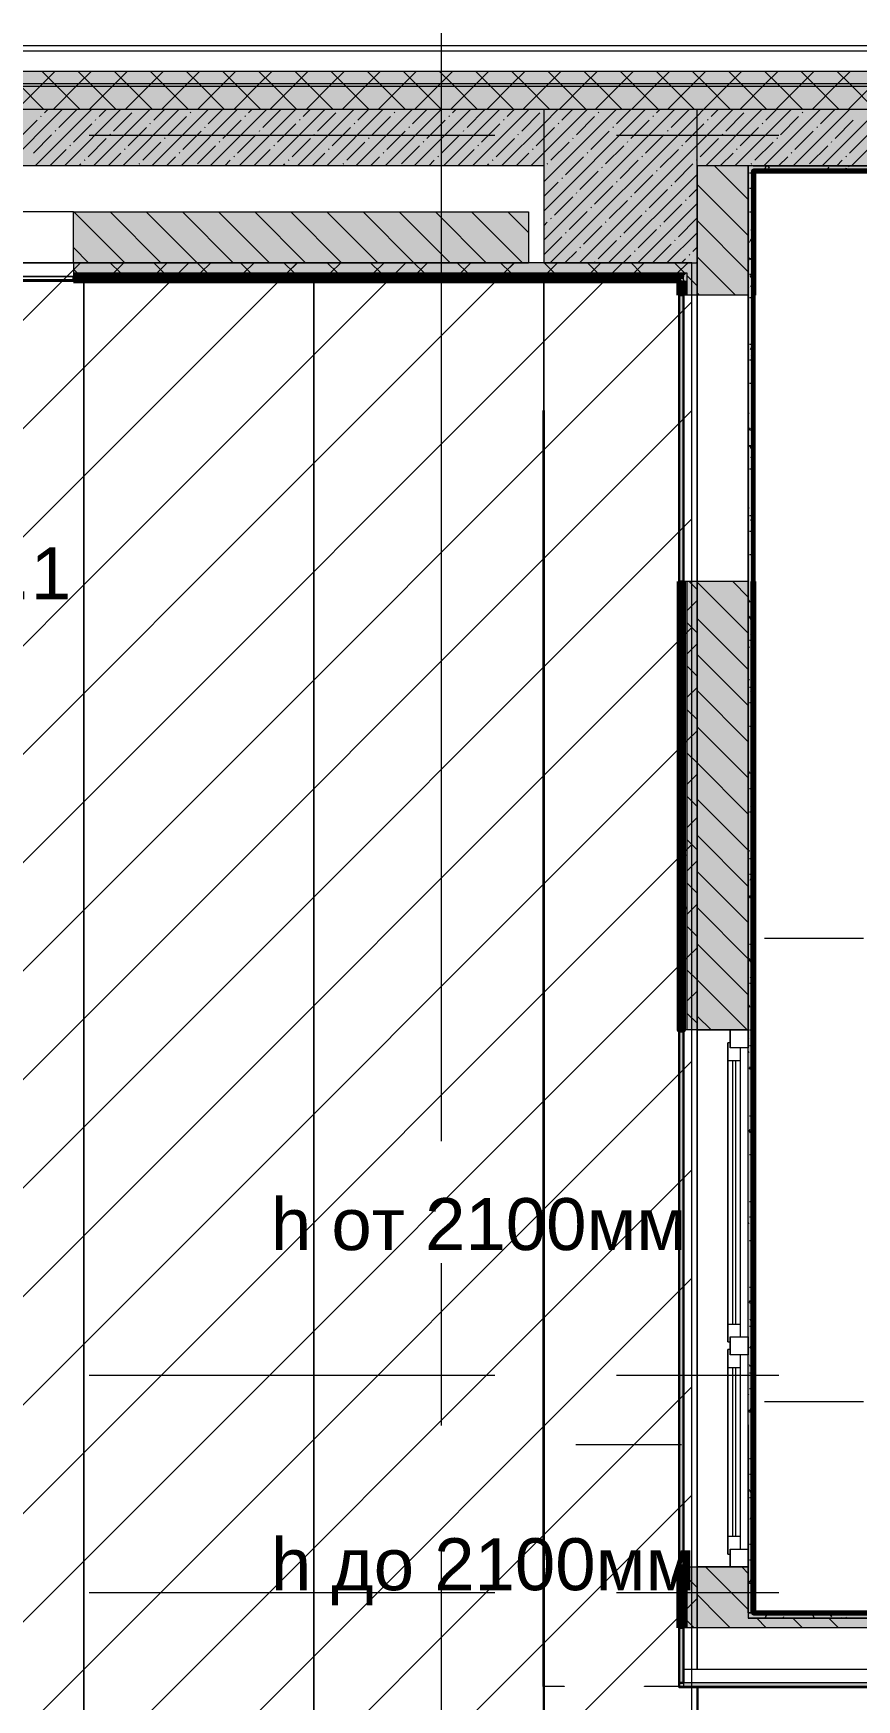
# Model space of a CAD drawing. Header units: millimetres. Extents: x -3817 to 677485, y -22715 to 103890.
# Drawn here: x 355306 to 358527, y 22800 to 29317 of the extents above; entities that cross this region are included whole.
import ezdxf

# ---------------------------------------------------------------- set-up
doc = ezdxf.new("R2010")
doc.units = ezdxf.units.MM
doc.layers.add('PDF _Геометрия', color=7, linetype='Continuous', true_color=0x1d1d1d)
doc.layers.add('PDF _Сплошная заливка', color=7, linetype='Continuous', true_color=0xffffff)
doc.layers.add('PDF _Текст', color=7, linetype='Continuous')
doc.styles.add('PDF GOST-Common', font='arial.ttf')

msp = doc.modelspace()

# ---------------------------------------------------------------- hatches: boundary and pattern name
at = {"layer": 'PDF _Сплошная заливка', "transparency": 33554559}
h = msp.add_hatch(color=256, dxfattribs=at)
h.paths.add_polyline_path([(361002.9, 29119), (361002.9, 29169), (346903.1, 29169), (346903.1, 29119), (360902.9, 29119)], flags=0)
h.paths.add_polyline_path([(345591.4, 29119), (346003.1, 29119), (346003.1, 29169), (345103.1, 29169), (345103.1, 29119)], flags=0)
h.paths.add_polyline_path([(344203.1, 29119), (344203.1, 29169), (343303.1, 29169), (343303.1, 29119), (343578.4, 29119)], flags=0)
h.paths.add_polyline_path([(342403.1, 29119), (342403.1, 29169), (340981.9, 29169), (340981.9, 29119), (342236.4, 29119)], flags=0)
h = msp.add_hatch(color=256, dxfattribs=at)
h.paths.add_polyline_path([(360902.9, 29019), (360902.9, 29119), (346903.1, 29119), (346903.1, 29019), (359682.5, 29019)], flags=0)
h.paths.add_polyline_path([(342403.1, 29019), (342403.1, 29119), (340981.9, 29119), (340981.9, 29019), (342236.4, 29019)], flags=0)
h.paths.add_polyline_path([(344203.1, 29019), (344203.1, 29119), (343303.1, 29119), (343303.1, 29019), (343578.4, 29019)], flags=0)
h.paths.add_polyline_path([(345103.1, 29019), (346003.1, 29019), (346003.1, 29119), (345103.1, 29119)], flags=0)
h = msp.add_hatch(color=256, dxfattribs=at)
h.paths.add_polyline_path([(359682.5, 28799), (360302.9, 28799), (360302.9, 29019), (357902.9, 29019), (357902.9, 28799), (358340.5, 28799)], flags=0)
h.paths.add_polyline_path([(357302.9, 28799), (357302.9, 29019), (353702.9, 29019), (353702.9, 28799), (356998.5, 28799)], flags=0)
h.paths.add_polyline_path([(353102.9, 28799), (353102.9, 29019), (349802.9, 29019), (349802.9, 28799), (352972.5, 28799)], flags=0)
for points in [[(357302.9, 28419), (357902.9, 28419), (357902.9, 29019), (357302.9, 29019), (357302.9, 28582.3)], [(360282.9, 28779), (360302.9, 28779), (360302.9, 28799), (358122.9, 28799), (358123.9, 28779), (359682.5, 28779)], [(358102.9, 27172.6), (358122.9, 27172.6), (358122.9, 28292.6), (358102.9, 28292.6), (358102.9, 27640.7)], [(360682.9, 23119), (360681.9, 23139), (358102.9, 23139), (358102.9, 23119), (359682.5, 23119)], [(360818.7, 22919), (360818.7, 23044.3), (361302.9, 23044.3), (361302.9, 23119), (357902.9, 23119), (357902.9, 23081.3), (358756.5, 23081.3), (358756.5, 22919), (359682.5, 22919)]]:
    msp.add_hatch(color=256, dxfattribs=at).paths.add_polyline_path(points)
h = msp.add_hatch(color=256, dxfattribs=at)
h.paths.add_polyline_path([(358102.9, 23119), (358102.9, 23319), (357902.9, 23319), (357902.9, 23119)], flags=0)
h.paths.add_polyline_path([(358102.9, 25419), (358102.9, 27172.6), (357902.9, 27172.6), (357902.9, 25419)], flags=0)
h.paths.add_polyline_path([(357902.9, 28292.6), (358102.9, 28292.6), (358102.9, 28799), (357902.9, 28799), (357902.9, 28419)], flags=0)
h = msp.add_hatch(color=256, dxfattribs=at)
h.paths.add_polyline_path([(357242.9, 28418.5), (357242.9, 28618.5), (355462.9, 28618.5), (355462.9, 28418.5), (356998.5, 28418.5)], flags=0)
h.paths.add_polyline_path([(353702.9, 28418.5), (353702.7, 28419), (353642.9, 28418.5)], flags=0)
h = msp.add_hatch(color=256, dxfattribs=at)
h.paths.add_polyline_path([(349182.9, 28379), (349802.9, 28379.1), (349802.9, 28419), (349182.9, 28419)], flags=0)
h.paths.add_polyline_path([(351202.9, 28379.2), (353702.9, 28379.5), (353702.9, 28419), (351202.9, 28419), (351202.9, 28397)], flags=0)
h.paths.add_polyline_path([(355462.9, 28379.7), (357862.9, 28380), (357862.9, 28419), (355462.9, 28418.5), (355462.9, 28397)], flags=0)
h = msp.add_hatch(color=256, dxfattribs=at)
h.paths.add_polyline_path([(357902.9, 23081.3), (357902.9, 23319), (357862.9, 23319), (357862.9, 23081.3)], flags=0)
h.paths.add_polyline_path([(357862.9, 25419), (357902.9, 25419), (357902.9, 27172.6), (357862.9, 27172.6)], flags=0)
h.paths.add_polyline_path([(357862.9, 28292.6), (357902.9, 28292.6), (357901.9, 28419), (357862.9, 28419), (357862.9, 28380)], flags=0)
at = {"layer": 'PDF _Сплошная заливка', "true_color": 0xff8000, "transparency": 33554559}
h = msp.add_hatch(color=30, dxfattribs=at)
h.paths.add_polyline_path([(349802.9, 28349), (349802.9, 28366), (349165.9, 28366), (349165.9, 28349)], flags=0)
h.paths.add_polyline_path([(357849.9, 28349), (357849.9, 28366), (355462.9, 28366), (355462.9, 28349), (357832.9, 28349)], flags=0)
h.paths.add_polyline_path([(352972.5, 28349), (353702.9, 28351), (353702.9, 28366), (351202.9, 28366), (351202.9, 28349)], flags=0)
h = msp.add_hatch(color=30, dxfattribs=at)
h.paths.add_polyline_path([(361232.9, 22848.5), (361232.9, 22851.1), (360818.7, 22851.1), (360818.7, 22848.5), (361024.6, 22848.5)], flags=0)
h.paths.add_polyline_path([(358756.5, 22848.5), (358756.5, 22851.1), (357905.9, 22849.8), (357905.9, 22848.5), (358340.5, 22848.5)], flags=0)
h.paths.add_polyline_path([(357849.9, 22848.5), (357903.9, 22849.8), (357903.9, 22851.1), (357832.9, 22851.1), (357832.9, 22848.5)], flags=0)
h.paths.add_polyline_path([(357832.9, 22853.1), (357849.9, 22853.1), (357849.9, 22865.5), (357832.9, 22865.5)], flags=0)
at = {"layer": 'PDF _Сплошная заливка', "true_color": 0xff80ff, "transparency": 33554559}
h = msp.add_hatch(color=211, dxfattribs=at)
h.paths.add_polyline_path([(361249.9, 22853), (361249.9, 22866), (360818.7, 22866), (360818.7, 22853), (361236.9, 22853)], flags=0)
h.paths.add_polyline_path([(358756.5, 22853), (358756.5, 22866), (357849.9, 22866), (357849.9, 22853), (358340.5, 22853)], flags=0)

# ---------------------------------------------------------------- linework, layer by layer
at = {"layer": 'PDF _Геометрия', "color": 9, "lineweight": 9, "true_color": 0xc0c0c0}
for points in [[(360302.9, 29019), (360302.9, 28799), (358122.9, 28799), (360302.9, 28799), (360302.9, 28779), (360302.9, 28419), (360652.9, 28419), (360682.9, 28419), (360902.9, 28419), (360902.9, 29019), (346903.1, 29019), (346903.1, 29269), (360902.9, 29269), (361132.9, 29269), (361152.9, 29269), (361152.9, 28419), (361152.9, 27519), (361152.9, 25697), (361852.9, 25697), (364952.9, 25697), (366180.5, 25697)], [(357302.9, 28799), (353702.9, 28799)], [(357902.9, 28799), (357902.9, 28292.6), (357849.9, 28292.6), (357849.9, 27172.6), (357849.9, 25419), (357849.9, 23319), (357902.9, 23319)], [(358102.9, 28292.6), (358102.9, 28799), (358102.9, 28292.6), (358102.9, 27172.6), (358102.9, 25419), (357902.9, 25419), (358102.9, 25419)], [(355462.9, 28618.5), (357242.9, 28618.5), (357242.9, 28418.5), (355462.9, 28418.5), (353702.9, 28418.5), (353642.9, 28418.5)], [(355462.9, 28418.5), (355462.9, 28618.5), (353702.9, 28618.5), (353702.9, 28418.5)], [(344220.9, 17150), (355489.9, 28419)], [(344645.2, 17150), (355914.2, 28419)], [(345069.5, 17150), (356338.5, 28419)], [(345493.7, 17150), (356762.7, 28419)], [(345918, 17150), (357187, 28419)], [(346342.3, 17150), (357611.3, 28419)], [(357302.9, 28419.9), (355462.9, 28419.7), (355462.9, 28366.7), (357849.9, 28367), (357849.9, 28366)], [(358102.9, 23874.5), (358102.9, 23319), (358102.9, 23139), (358122.9, 23139), (358102.9, 23139), (358102.9, 27172.6), (357902.9, 27172.6), (357902.9, 28292.6), (357902.9, 28420)], [(353705.9, 28366), (355462.9, 28366), (355462.9, 28353), (353705.9, 28353)], [(357849.9, 28349), (357849.9, 28292.6)], [(358102.9, 27172.6), (358102.9, 28292.6), (357902.9, 28292.6), (357902.9, 27172.6), (357902.9, 25419), (357902.9, 23319), (357902.9, 23119), (357902.9, 23081.3), (357902.9, 22919), (358756.5, 22919), (358756.5, 23081.3), (357902.9, 23081.3), (357849.9, 23081.3), (357849.9, 22919)], [(358122.9, 28292.6), (358122.9, 27172.6), (358122.9, 23140)], [(346766.5, 17150), (357882.9, 28266.4)], [(347190.8, 17150), (357882.9, 27842.1)], [(357300.9, 22851.1), (357300.9, 22853.1), (357300.9, 27841.3)], [(347615.1, 17150), (357882.9, 27417.8)], [(357902.9, 22919), (357902.9, 23081.3), (357902.9, 23319), (357902.9, 25419), (357902.9, 27172.6), (357849.9, 27172.6)], [(348039.3, 17150), (357882.9, 26993.6)], [(348463.6, 17150), (357882.9, 26569.3)], [(348887.9, 17150), (357882.9, 26145)], [(349312.1, 17150), (357882.9, 25720.8)], [(357902.9, 25419), (357849.9, 25419)], [(349736.4, 17150), (357882.9, 25296.5)], [(350160.6, 17150), (357882.9, 24872.2)], [(350584.9, 17150), (357882.9, 24448)], [(351009.2, 17150), (357882.9, 24023.7)], [(351433.4, 17150), (357882.9, 23599.5)], [(357849.9, 23319), (357849.9, 23081.3)], [(351857.7, 17150), (357882.9, 23175.2)], [(358756.5, 22919), (358756.5, 22866), (357849.9, 22866), (357849.9, 22919), (358756.5, 22919), (360818.7, 22919), (361249.9, 22919), (361302.9, 22919)], [(357303.9, 22853.1), (357382.9, 22853.1), (357382.9, 22851.1), (357303.9, 22851.1)], [(357903.9, 22851.1), (357696.5, 22851.1), (357696.5, 22853.1), (357849.9, 22853.1)], [(358756.5, 22866), (357849.9, 22866), (357849.9, 22853), (358756.5, 22853)], [(357905.9, 22853), (357905.9, 22661.3), (357903.9, 22661.3), (357903.9, 22853)], [(358756.5, 22853.1), (358756.5, 22851.1), (357905.9, 22851.1)]]:
    msp.add_lwpolyline(points, dxfattribs=at)
at = {"layer": 'PDF _Геометрия', "color": 253, "lineweight": 9, "true_color": 0xaaaaaa}
for points in [[(356902.9, 24983.7), (356902.9, 26817.1), (356902.9, 29317.1)], [(355524.1, 28919), (357111.6, 28919)], [(357587.9, 28919), (358222.9, 28919)], [(358032.9, 25419), (358032.9, 25349)], [(358042.9, 24269), (358042.9, 25299)], [(358052.9, 25299), (358052.9, 24269)], [(356902.9, 23872.4), (356902.9, 24507.4)], [(358032.9, 24219), (358032.9, 24149)], [(355524.1, 24069), (357111.6, 24069)], [(357587.9, 24069), (358222.9, 24069)], [(358042.9, 23439), (358042.9, 24099)], [(358052.9, 24099), (358052.9, 23439)], [(358102.9, 23319), (358102.9, 23874.5)], [(356902.9, 21808.7), (356902.9, 23396.2)], [(358032.9, 23389), (358032.9, 23319)], [(355524.1, 23219), (357111.6, 23219)], [(357587.9, 23219), (358222.9, 23219)]]:
    msp.add_lwpolyline(points, dxfattribs=at)
at = {"layer": 'PDF _Геометрия', "color": 7, "lineweight": 9}
for points in [[(346903.1, 29249), (360902.9, 29249), (361052.9, 29249), (361132.9, 29249), (361132.9, 28419)], [(346903.1, 29169), (360902.9, 29169), (361002.9, 29169), (361052.9, 29169), (361052.9, 28419)], [(361002.9, 28419), (361002.9, 29119), (360902.9, 29119), (346903.1, 29119)], [(361027.9, 29109), (346903.1, 29109)], [(360302.9, 29019), (349802.9, 29019)], [(358122.9, 28799), (358102.9, 28799), (357902.9, 28799)], [(358122.9, 28779), (358122.9, 28292.6)], [(358123.9, 28779), (360282.9, 28779)], [(355462.9, 28379.7), (357849.9, 28380), (357862.9, 28380), (357862.9, 28292.6)], [(357862.9, 27172.6), (357862.9, 25419)], [(358166.1, 25778.1), (358554.3, 25778.1)], [(358166.1, 23965.4), (358554.3, 23965.4)], [(357841.4, 23796.7), (357428.9, 23796.7)], [(357862.9, 23319), (357862.9, 23081.3)], [(358102.9, 23139), (358102.9, 23119), (360682.9, 23119), (360702.9, 23119)], [(358122.9, 23140), (358122.9, 23139), (360681.9, 23139)], [(360682.9, 23119), (358102.9, 23119)]]:
    msp.add_lwpolyline(points, dxfattribs=at)
at = {"layer": 'PDF _Геометрия', "lineweight": 9}
for points in [[(355347.2, 29019), (355247.2, 29119), (355197.2, 29169)], [(355241.4, 29019), (355341.4, 29119), (355391.4, 29169)], [(355488.6, 29019), (355388.6, 29119), (355338.6, 29169)], [(355382.8, 29019), (355482.8, 29119), (355532.8, 29169)], [(355630.1, 29019), (355530.1, 29119), (355480.1, 29169)], [(355524.3, 29019), (355624.3, 29119), (355674.3, 29169)], [(355771.5, 29019), (355671.5, 29119), (355621.5, 29169)], [(355665.7, 29019), (355765.7, 29119), (355815.7, 29169)], [(355912.9, 29019), (355812.9, 29119), (355762.9, 29169)], [(355807.1, 29019), (355907.1, 29119), (355957.1, 29169)], [(356054.3, 29019), (355954.3, 29119), (355904.3, 29169)], [(355948.5, 29019), (356048.5, 29119), (356098.5, 29169)], [(356195.7, 29019), (356095.7, 29119), (356045.7, 29169)], [(356089.9, 29019), (356189.9, 29119), (356239.9, 29169)], [(356337.2, 29019), (356237.2, 29119), (356187.2, 29169)], [(356231.4, 29019), (356331.4, 29119), (356381.4, 29169)], [(356478.6, 29019), (356378.6, 29119), (356328.6, 29169)], [(356372.8, 29019), (356472.8, 29119), (356522.8, 29169)], [(356620, 29019), (356520, 29119), (356470, 29169)], [(356514.2, 29019), (356614.2, 29119), (356664.2, 29169)], [(356761.4, 29019), (356661.4, 29119), (356611.4, 29169)], [(356655.6, 29019), (356755.6, 29119), (356805.6, 29169)], [(356902.9, 29019), (356802.9, 29119), (356752.9, 29169)], [(356797.1, 29019), (356897.1, 29119), (356947.1, 29169)], [(357044.3, 29019), (356944.3, 29119), (356894.3, 29169)], [(356938.5, 29019), (357038.5, 29119), (357088.5, 29169)], [(357185.7, 29019), (357085.7, 29119), (357035.7, 29169)], [(357079.9, 29019), (357179.9, 29119), (357229.9, 29169)], [(357327.1, 29019), (357227.1, 29119), (357177.1, 29169)], [(357221.3, 29019), (357321.3, 29119), (357371.3, 29169)], [(357468.5, 29019), (357368.5, 29119), (357318.5, 29169)], [(357362.7, 29019), (357462.7, 29119), (357512.7, 29169)], [(357610, 29019), (357510, 29119), (357460, 29169)], [(357504.2, 29019), (357604.2, 29119), (357654.2, 29169)], [(357751.4, 29019), (357651.4, 29119), (357601.4, 29169)], [(357645.6, 29019), (357745.6, 29119), (357795.6, 29169)], [(357892.8, 29019), (357792.8, 29119), (357742.8, 29169)], [(357787, 29019), (357887, 29119), (357937, 29169)], [(358034.2, 29019), (357934.2, 29119), (357884.2, 29169)], [(357928.4, 29019), (358028.4, 29119), (358078.4, 29169)], [(358175.6, 29019), (358075.6, 29119), (358025.6, 29169)], [(358069.8, 29019), (358169.8, 29119), (358219.8, 29169)], [(358317.1, 29019), (358217.1, 29119), (358167.1, 29169)], [(358211.3, 29019), (358311.3, 29119), (358361.3, 29169)], [(358458.5, 29019), (358358.5, 29119), (358308.5, 29169)], [(358352.7, 29019), (358452.7, 29119), (358502.7, 29169)], [(358599.9, 29019), (358499.9, 29119), (358449.9, 29169)], [(358494.1, 29019), (358594.1, 29119), (358644.1, 29169)], [(355199.3, 28799), (355419.3, 29019)], [(355313.4, 28799), (355533.4, 29019)], [(355349, 29005.7), (355362.3, 29019)], [(355406, 28948.7), (355476.4, 29019)], [(355427.4, 28799), (355647.4, 29019)], [(355541.5, 28799), (355761.5, 29019)], [(355562.8, 28991.4), (355590.4, 29019)], [(355619.9, 28934.4), (355691.2, 29005.7)], [(355655.5, 28799), (355875.5, 29019)], [(355769.6, 28799), (355989.6, 29019)], [(355776.7, 28977.2), (355818.5, 29019)], [(355883.6, 28799), (356103.6, 29019)], [(355919.3, 29005.7), (355921.6, 29008.1)], [(355990.5, 28962.9), (356046.6, 29019)], [(355997.7, 28799), (356217.7, 29019)], [(356111.7, 28799), (356331.7, 29019)], [(356147.4, 29005.7), (356160.7, 29019)], [(356204.4, 28948.7), (356274.7, 29019)], [(356225.8, 28799), (356445.8, 29019)], [(356339.8, 28799), (356559.8, 29019)], [(356361.2, 28991.4), (356388.8, 29019)], [(356418.2, 28934.4), (356489.5, 29005.7)], [(356453.9, 28799), (356673.9, 29019)], [(356567.9, 28799), (356787.9, 29019)], [(356575, 28977.2), (356616.9, 29019)], [(356682, 28799), (356902, 29019)], [(356717.6, 29005.7), (356720, 29008.1)], [(356788.9, 28962.9), (356845, 29019)], [(356796, 28799), (357016, 29019)], [(356910.1, 28799), (357130.1, 29019)], [(356945.7, 29005.7), (356959, 29019)], [(357002.7, 28948.7), (357073, 29019)], [(357024.1, 28799), (357244.1, 29019)], [(357138.2, 28799), (357302.9, 28963.7), (357358.2, 29019)], [(357159.5, 28991.4), (357187.1, 29019)], [(357216.6, 28934.4), (357287.8, 29005.7)], [(357252.2, 28799), (357302.9, 28849.7), (357472.2, 29019)], [(357302.9, 28735.6), (357586.3, 29019)], [(357302.9, 28621.6), (357700.3, 29019)], [(357302.9, 28507.5), (357814.4, 29019)], [(357328.4, 28419), (357902.9, 28993.5), (357928.4, 29019)], [(357373.4, 28977.2), (357415.2, 29019)], [(357442.5, 28419), (357902.9, 28879.4), (358042.5, 29019)], [(357515.9, 29005.7), (357518.3, 29008.1)], [(357587.2, 28962.9), (357643.3, 29019)], [(357744, 29005.7), (357757.3, 29019)], [(357801.1, 28948.7), (357871.4, 29019)], [(357936.5, 28799), (358156.5, 29019)], [(357957.9, 28991.4), (357985.4, 29019)], [(358014.9, 28934.4), (358086.2, 29005.7)], [(358050.6, 28799), (358270.6, 29019)], [(358164.6, 28799), (358384.6, 29019)], [(358171.7, 28977.2), (358213.5, 29019)], [(358278.7, 28799), (358498.7, 29019)], [(358314.3, 29005.7), (358316.7, 29008.1)], [(358385.6, 28962.9), (358441.6, 29019)], [(358392.7, 28799), (358612.7, 29019)], [(358506.8, 28799), (358726.8, 29019)], [(355249.2, 28905.9), (355320.5, 28977.2)], [(355334.8, 28991.4), (355337.1, 28993.8)], [(355463.1, 28891.7), (355534.3, 28962.9)], [(355548.6, 28977.2), (355551, 28979.6)], [(355676.9, 28877.4), (355748.2, 28948.7)], [(355762.4, 28962.9), (355764.8, 28965.3)], [(355833.7, 28920.2), (355905, 28991.4)], [(355976.3, 28948.7), (355978.6, 28951)], [(356047.6, 28905.9), (356118.8, 28977.2)], [(356133.1, 28991.4), (356135.5, 28993.8)], [(356261.4, 28891.7), (356332.7, 28962.9)], [(356346.9, 28977.2), (356349.3, 28979.6)], [(356475.2, 28877.4), (356546.5, 28948.7)], [(356560.8, 28962.9), (356563.2, 28965.3)], [(356632.1, 28920.2), (356703.3, 28991.4)], [(356774.6, 28948.7), (356777, 28951)], [(356845.9, 28905.9), (356917.2, 28977.2)], [(356931.4, 28991.4), (356933.8, 28993.8)], [(357059.7, 28891.7), (357131, 28962.9)], [(357145.3, 28977.2), (357147.7, 28979.6)], [(357273.6, 28877.4), (357302.9, 28906.7), (357344.9, 28948.7)], [(357359.1, 28962.9), (357361.5, 28965.3)], [(357430.4, 28920.2), (357501.7, 28991.4)], [(357573, 28948.7), (357575.3, 28951)], [(357644.2, 28905.9), (357715.5, 28977.2)], [(357729.8, 28991.4), (357732.2, 28993.8)], [(357858.1, 28891.7), (357902.9, 28936.5), (357929.4, 28962.9)], [(357943.6, 28977.2), (357946, 28979.6)], [(358071.9, 28877.4), (358143.2, 28948.7)], [(358157.5, 28962.9), (358159.8, 28965.3)], [(358228.8, 28920.2), (358300, 28991.4)], [(358371.3, 28948.7), (358373.7, 28951)], [(358442.6, 28905.9), (358513.9, 28977.2)], [(355306.2, 28848.9), (355377.5, 28920.2)], [(355391.8, 28934.4), (355394.1, 28936.8)], [(355448.8, 28877.4), (355451.2, 28879.8)], [(355520.1, 28834.6), (355591.4, 28905.9)], [(355605.6, 28920.2), (355608, 28922.5)], [(355733.9, 28820.4), (355805.2, 28891.7)], [(355819.5, 28905.9), (355821.8, 28908.3)], [(355890.7, 28863.1), (355962, 28934.4)], [(355947.8, 28806.1), (356019, 28877.4)], [(356033.3, 28891.7), (356035.7, 28894)], [(356104.6, 28848.9), (356175.9, 28920.2)], [(356190.1, 28934.4), (356192.5, 28936.8)], [(356247.1, 28877.4), (356249.5, 28879.8)], [(356318.4, 28834.6), (356389.7, 28905.9)], [(356404, 28920.2), (356406.3, 28922.5)], [(356532.3, 28820.4), (356603.5, 28891.7)], [(356617.8, 28905.9), (356620.2, 28908.3)], [(356689.1, 28863.1), (356760.4, 28934.4)], [(356746.1, 28806.1), (356817.4, 28877.4)], [(356831.6, 28891.7), (356834, 28894)], [(356902.9, 28848.9), (356974.2, 28920.2)], [(356988.5, 28934.4), (356990.8, 28936.8)], [(357045.5, 28877.4), (357047.9, 28879.8)], [(357116.8, 28834.6), (357188.1, 28905.9)], [(357202.3, 28920.2), (357204.7, 28922.5)], [(357330.6, 28820.4), (357401.9, 28891.7)], [(357416.2, 28905.9), (357418.5, 28908.3)], [(357487.4, 28863.1), (357558.7, 28934.4)], [(357544.5, 28806.1), (357615.7, 28877.4)], [(357630, 28891.7), (357632.4, 28894)], [(357701.3, 28848.9), (357772.6, 28920.2)], [(357786.8, 28934.4), (357789.2, 28936.8)], [(357843.8, 28877.4), (357846.2, 28879.8)], [(357915.1, 28834.6), (357986.4, 28905.9)], [(358000.7, 28920.2), (358003, 28922.5)], [(358129, 28820.4), (358200.2, 28891.7)], [(358214.5, 28905.9), (358216.9, 28908.3)], [(358285.8, 28863.1), (358357.1, 28934.4)], [(358342.8, 28806.1), (358414.1, 28877.4)], [(358428.3, 28891.7), (358430.7, 28894)], [(358499.6, 28848.9), (358570.9, 28920.2)], [(355370.4, 28799), (355434.5, 28863.1)], [(355505.8, 28820.4), (355508.2, 28822.7)], [(355598.5, 28799), (355648.4, 28848.9)], [(355662.6, 28863.1), (355665, 28865.5)], [(355719.7, 28806.1), (355722, 28808.5)], [(355826.6, 28799), (355862.2, 28834.6)], [(355876.5, 28848.9), (355878.9, 28851.3)], [(356054.7, 28799), (356076.1, 28820.4)], [(356090.3, 28834.6), (356092.7, 28837)], [(356168.8, 28799), (356232.9, 28863.1)], [(356304.2, 28820.4), (356306.5, 28822.7)], [(356396.9, 28799), (356446.7, 28848.9)], [(356461, 28863.1), (356463.4, 28865.5)], [(356518, 28806.1), (356520.4, 28808.5)], [(356625, 28799), (356660.6, 28834.6)], [(356674.8, 28848.9), (356677.2, 28851.3)], [(356853, 28799), (356874.4, 28820.4)], [(356888.7, 28834.6), (356891, 28837)], [(356967.1, 28799), (357031.2, 28863.1)], [(357102.5, 28820.4), (357104.9, 28822.7)], [(357195.2, 28799), (357245.1, 28848.9)], [(357259.3, 28863.1), (357261.7, 28865.5)], [(357316.4, 28806.1), (357318.7, 28808.5)], [(357387.6, 28763.3), (357458.9, 28834.6)], [(357473.2, 28848.9), (357475.5, 28851.3)], [(357601.5, 28749.1), (357672.8, 28820.4)], [(357687, 28834.6), (357689.4, 28837)], [(357758.3, 28791.9), (357829.6, 28863.1)], [(357900.9, 28820.4), (357902.9, 28822.4)], [(357993.5, 28799), (358043.4, 28848.9)], [(358057.7, 28863.1), (358060, 28865.5)], [(358114.7, 28806.1), (358117.1, 28808.5)], [(358221.6, 28799), (358257.3, 28834.6)], [(358271.5, 28848.9), (358273.9, 28851.3)], [(358449.7, 28799), (358471.1, 28820.4)], [(358485.4, 28834.6), (358487.7, 28837)], [(355484.5, 28799), (355491.6, 28806.1)], [(356282.8, 28799), (356289.9, 28806.1)], [(357081.1, 28799), (357088.3, 28806.1)], [(357373.4, 28749.1), (357375.8, 28751.5)], [(357444.7, 28706.3), (357515.9, 28777.6)], [(357530.2, 28791.9), (357532.6, 28794.2)], [(357556.5, 28419), (357902.9, 28765.4)], [(357658.5, 28692.1), (357729.8, 28763.3)], [(357744, 28777.6), (357746.4, 28780)], [(357815.3, 28734.8), (357886.6, 28806.1)], [(358102.9, 28667.5), (357971.4, 28799)], [(357302.9, 28678.6), (357359.1, 28734.8)], [(357344.9, 28606.5), (357416.2, 28677.8)], [(357430.4, 28692.1), (357432.8, 28694.4)], [(357501.7, 28649.3), (357573, 28720.6)], [(357587.2, 28734.8), (357589.6, 28737.2)], [(357644.2, 28677.8), (357646.6, 28680.2)], [(357715.5, 28635), (357786.8, 28706.3)], [(357801.1, 28720.6), (357803.4, 28722.9)], [(357872.3, 28677.8), (357902.9, 28708.4)], [(358102.9, 28526.1), (357902.9, 28726.1)], [(355664.9, 28418.5), (355464.9, 28618.5)], [(355806.3, 28418.5), (355606.3, 28618.5)], [(355947.7, 28418.5), (355747.7, 28618.5)], [(356089.1, 28418.5), (355889.1, 28618.5)], [(356230.6, 28418.5), (356030.6, 28618.5)], [(356372, 28418.5), (356172, 28618.5)], [(356513.4, 28418.5), (356313.4, 28618.5)], [(356654.8, 28418.5), (356454.8, 28618.5)], [(356796.2, 28418.5), (356596.2, 28618.5)], [(356937.7, 28418.5), (356737.7, 28618.5)], [(357079.1, 28418.5), (356879.1, 28618.5)], [(357220.5, 28418.5), (357020.5, 28618.5)], [(357242.9, 28537.5), (357161.9, 28618.5)], [(357401.9, 28549.5), (357473.2, 28620.8)], [(357487.4, 28635), (357489.8, 28637.4)], [(357558.7, 28592.3), (357630, 28663.6)], [(357670.6, 28419), (357902.9, 28651.3)], [(357701.3, 28620.8), (357703.6, 28623.2)], [(357772.6, 28578), (357843.8, 28649.3)], [(357858.1, 28663.6), (357860.5, 28665.9)], [(357302.9, 28564.5), (357316.4, 28578)], [(357330.6, 28592.3), (357333, 28594.6)], [(357458.9, 28492.5), (357530.2, 28563.8)], [(357544.5, 28578), (357546.8, 28580.4)], [(357615.7, 28535.2), (357687, 28606.5)], [(357672.8, 28478.2), (357744, 28549.5)], [(357758.3, 28563.8), (357760.7, 28566.1)], [(357829.6, 28521), (357900.9, 28592.3)], [(358102.9, 28384.7), (357902.9, 28584.7)], [(357302.9, 28450.5), (357373.4, 28521)], [(357387.6, 28535.2), (357390, 28537.6)], [(357515.9, 28435.5), (357587.2, 28506.7)], [(357601.5, 28521), (357603.9, 28523.4)], [(357729.8, 28421.2), (357801.1, 28492.5)], [(357784.6, 28419), (357902.9, 28537.3)], [(357815.3, 28506.7), (357817.7, 28509.1)], [(355523.4, 28418.5), (355462.9, 28479.1)], [(355490.7, 28419.7), (355462.9, 28391.9)], [(355647.1, 28379.7), (355607.1, 28419.7)], [(355660.4, 28419.7), (355620.4, 28379.7)], [(355816.8, 28379.8), (355776.8, 28419.8)], [(355830.1, 28419.8), (355790.1, 28379.8)], [(355986.4, 28379.8), (355946.4, 28419.8)], [(355999.8, 28419.8), (355959.8, 28379.8)], [(356156.1, 28379.8), (356116.1, 28419.8)], [(356169.6, 28419.8), (356129.6, 28379.8)], [(356325.8, 28379.8), (356285.8, 28419.8)], [(356339.3, 28419.8), (356299.3, 28379.8)], [(356495.5, 28379.8), (356455.5, 28419.8)], [(356509, 28419.8), (356469, 28379.8)], [(356665.2, 28379.9), (356625.2, 28419.9)], [(356678.7, 28419.9), (356638.7, 28379.9)], [(356834.9, 28379.9), (356794.9, 28419.9)], [(356848.5, 28419.9), (356808.5, 28379.9)], [(357004.6, 28379.9), (356964.6, 28419.9)], [(357018.2, 28419.9), (356978.2, 28379.9)], [(357174.2, 28379.9), (357134.2, 28419.9)], [(357187.9, 28419.9), (357147.9, 28379.9)], [(357343.9, 28379.9), (357304.9, 28419)], [(357356.7, 28419), (357317.6, 28379.9)], [(357385.4, 28419), (357430.4, 28464)], [(357444.7, 28478.2), (357447, 28480.6)], [(357513.6, 28380), (357474.6, 28419)], [(357526.4, 28419), (357487.4, 28380)], [(357501.7, 28421.2), (357504.1, 28423.6)], [(357613.5, 28419), (357644.2, 28449.7)], [(357683.3, 28380), (357644.3, 28419)], [(357696.1, 28419), (357657.1, 28380)], [(357658.5, 28464), (357660.9, 28466.3)], [(357853, 28380), (357814, 28419)], [(357865.8, 28419), (357862.9, 28416.1), (357826.8, 28380)], [(357841.6, 28419), (357858.1, 28435.5)], [(357872.3, 28449.7), (357874.7, 28452.1)], [(357886.6, 28464), (357902.9, 28480.3)], [(357898.7, 28419), (357902.9, 28423.2)], [(358053.6, 28292.6), (357902.9, 28443.2)], [(355477.4, 28379.7), (355462.9, 28394.2)], [(357902.9, 28330.1), (357862.9, 28370.1)], [(357912.1, 28292.6), (357902.9, 28301.8)], [(357902.9, 27142.2), (357872.5, 27172.6)], [(358102.9, 26970.4), (357902.9, 27170.4)], [(358102.9, 27111.9), (358042.2, 27172.6)], [(357902.9, 27098.4), (357862.9, 27058.4)], [(357902.9, 26972.4), (357862.9, 27012.4)], [(358102.9, 26829), (357902.9, 27029)], [(357902.9, 26928.7), (357862.9, 26888.7)], [(358102.9, 26687.6), (357902.9, 26887.6)], [(357902.9, 26802.7), (357862.9, 26842.7)], [(357902.9, 26759), (357862.9, 26719)], [(358102.9, 26546.2), (357902.9, 26746.2)], [(357902.9, 26633), (357862.9, 26673)], [(358102.9, 26404.8), (357902.9, 26604.8)], [(357902.9, 26589.3), (357862.9, 26549.3)], [(358102.9, 26263.3), (357902.9, 26463.3), (357862.9, 26503.3)], [(357902.9, 26419.6), (357862.9, 26379.6)], [(357902.9, 26293.6), (357862.9, 26333.6)], [(358102.9, 26121.9), (357902.9, 26321.9)], [(357902.9, 26249.9), (357862.9, 26209.9)], [(357902.9, 26123.9), (357862.9, 26163.9)], [(358102.9, 25980.5), (357902.9, 26180.5)], [(357902.9, 26080.2), (357862.9, 26040.2)], [(358102.9, 25839.1), (357902.9, 26039.1)], [(357902.9, 25954.2), (357862.9, 25994.2)], [(357902.9, 25910.5), (357862.9, 25870.5)], [(358102.9, 25697.6), (357902.9, 25897.6)], [(357902.9, 25784.5), (357862.9, 25824.5)], [(358102.9, 25556.2), (357902.9, 25756.2)], [(357902.9, 25740.8), (357862.9, 25700.8)], [(358098.7, 25419), (357902.9, 25614.8), (357862.9, 25654.8)], [(357902.9, 25571.1), (357862.9, 25531.1)], [(357902.9, 25445.1), (357862.9, 25485.1)], [(357957.3, 25419), (357902.9, 25473.4)], [(357902.9, 23238.9), (357862.9, 23278.9)], [(358102.9, 23152.1), (357936, 23319)], [(358102.9, 23293.5), (358077.4, 23319)], [(358032.2, 23081.3), (357994.5, 23119), (357902.9, 23210.6)], [(357902.9, 23195.2), (357862.9, 23155.2)], [(357890.8, 23081.3), (357862.9, 23109.2)], [(358173.6, 23081.3), (358136, 23119)], [(358315.1, 23081.3), (358277.4, 23119)], [(358456.5, 23081.3), (358418.8, 23119)]]:
    msp.add_lwpolyline(points, dxfattribs=at)
at = {"layer": 'PDF _Геометрия', "color": 7, "lineweight": 9}
msp.add_lwpolyline([(357902.9, 29019), (357302.9, 29019), (357302.9, 28419), (357902.9, 28419)], close=True, dxfattribs=at)
at = {"layer": 'PDF _Геометрия', "color": 8, "lineweight": 9, "true_color": 0x808080}
msp.add_lwpolyline([(357882.9, 17150), (357882.9, 28419), (349202.9, 28419), (349202.9, 28819), (342052.9, 28819), (342052.9, 26599), (342052.9, 17150)], close=True, dxfattribs=at)
at = {"layer": 'PDF _Геометрия', "color": 253, "lineweight": 9, "true_color": 0x9b9b9b}
for points in [[(358103.8, 28799), (358102.9, 28797.5)], [(358108.2, 28771.9), (358118.2, 28771.9)], [(358171.8, 28794.9), (358166.8, 28786.2)], [(358186.1, 28789.2), (358181, 28797.9)], [(358227.2, 28779), (358222.7, 28786.8)], [(358322.1, 28797.4), (358321.2, 28799)], [(358417.5, 28793.8), (358412.5, 28785.1)], [(358485.6, 28789.7), (358480.5, 28781)], [(358499.8, 28794.4), (358497.2, 28799)], [(358108.2, 28710.9), (358118.2, 28710.9)], [(358122.1, 28717.1), (358117.1, 28725.8)], [(358122.9, 28710.2), (358121, 28707)], [(358108.2, 28619.5), (358118.2, 28619.5)], [(358122.9, 28654.8), (358121.2, 28657.8)], [(358119.1, 28539.4), (358114.1, 28548.1)], [(358108, 28497.8), (358102.9, 28506.5)], [(358113.8, 28511.6), (358108.8, 28502.9)], [(358112.1, 28429.7), (358107, 28438.4)], [(358108.2, 28436.6), (358118.2, 28436.6)], [(358108.2, 28375.6), (358118.2, 28375.6)], [(358116.1, 28361.7), (358111.1, 28370.4)], [(358120.9, 28401.9), (358115.9, 28393.2)], [(358105, 28320.1), (358102.9, 28323.7)], [(358116.8, 28333.9), (358111.8, 28325.2)], [(358108.2, 28284.2), (358118.2, 28284.2)], [(358108.2, 28101.3), (358118.2, 28101.3)], [(358108.2, 28040.4), (358118.2, 28040.4)], [(358115.7, 28088.1), (358110.7, 28079.4)], [(358121.3, 28047.9), (358116.3, 28056.6)], [(358122.9, 28039.6), (358121.8, 28037.8)], [(358108.2, 27948.9), (358118.2, 27948.9)], [(358103.5, 27884), (358102.9, 27883.1)], [(358107.2, 27828.6), (358102.9, 27836)], [(358110.5, 27774.4), (358105.5, 27765.7)], [(358108.2, 27766), (358118.2, 27766)], [(358106.4, 27706.3), (358102.9, 27700.2)], [(358108.2, 27705.1), (358118.2, 27705.1)], [(358115.3, 27692.5), (358110.3, 27701.2)], [(358117.6, 27664.7), (358112.6, 27656)], [(358108.2, 27613.6), (358118.2, 27613.6)], [(358105.4, 27460.6), (358102.9, 27456.3)], [(358108.2, 27430.8), (358118.2, 27430.8)], [(358116.5, 27419), (358111.5, 27410.3)], [(358108.2, 27369.8), (358118.2, 27369.8)], [(358122.9, 27313.7), (358119.6, 27319.4)], [(358122.9, 27369.1), (358122.6, 27368.6)], [(358108.2, 27278.4), (358118.2, 27278.4)], [(358121.6, 27133), (358116.6, 27141.7)], [(358110.4, 27091.4), (358105.4, 27100.1)], [(358108.2, 27095.5), (358118.2, 27095.5)], [(358107.3, 27037.2), (358102.9, 27029.6)], [(358108.2, 27034.5), (358118.2, 27034.5)], [(358114.5, 27023.3), (358109.5, 27032.1)], [(358107.5, 26913.7), (358102.9, 26921.6)], [(358108.2, 26943.1), (358118.2, 26943.1)], [(358118.6, 26955.3), (358113.6, 26964)], [(358106.2, 26791.4), (358102.9, 26785.8)], [(358104.5, 26736), (358102.9, 26738.7)], [(358108.2, 26760.2), (358118.2, 26760.2)], [(358117.3, 26749.8), (358112.3, 26741.1)], [(358108.2, 26699.2), (358118.2, 26699.2)], [(358108.2, 26607.8), (358118.2, 26607.8)], [(358122.9, 26643.1), (358118.8, 26650.3)], [(358122.9, 26637.5), (358119.4, 26631.4)], [(358120.3, 26572.1), (358115.3, 26563.4)], [(358109.6, 26422.2), (358104.6, 26430.9)], [(358108.2, 26424.9), (358118.2, 26424.9)], [(358108.2, 26364), (358118.2, 26364)], [(358108.2, 26272.5), (358118.2, 26272.5)], [(358117.8, 26286.1), (358112.8, 26294.9)], [(358119.2, 26326.4), (358114.2, 26317.7)], [(358107, 26122.3), (358102.9, 26115.2)], [(358108.2, 26089.6), (358118.2, 26089.6)], [(358103.7, 26066.8), (358102.9, 26068.1)], [(358108.2, 26028.7), (358118.2, 26028.7)], [(358114, 26012.6), (358109, 26003.9)], [(358109.9, 25944.6), (358104.9, 25935.9)], [(358108.2, 25937.2), (358118.2, 25937.2)], [(358121.1, 25902.9), (358116.1, 25894.2)], [(358122.9, 25911.6), (358122, 25913.1)], [(358108.2, 25754.4), (358118.2, 25754.4)], [(358108.9, 25698.8), (358103.8, 25690.1)], [(358112.9, 25685), (358107.9, 25693.7)], [(358108.2, 25693.4), (358118.2, 25693.4)], [(358122.9, 25728.7), (358119.1, 25735.3)], [(358117, 25617), (358112, 25625.7)], [(358120, 25657.2), (358115, 25648.5)], [(358108.2, 25602), (358118.2, 25602)], [(358121.1, 25548.9), (358116.1, 25557.6)], [(358109.9, 25507.3), (358104.9, 25516)], [(358108.2, 25419.1), (358118.2, 25419.1)], [(358103.7, 25385.1), (358102.9, 25383.7)], [(358108.2, 25358.1), (358118.2, 25358.1)], [(358107, 25329.6), (358102.9, 25336.6)], [(358110.7, 25275.4), (358105.7, 25266.7)], [(358108.2, 25266.7), (358118.2, 25266.7)], [(358122.9, 25241), (358121.2, 25243.9)], [(358109.7, 25029.7), (358104.6, 25020.9)], [(358108.2, 25083.8), (358118.2, 25083.8)], [(358112.1, 25015.8), (358107.1, 25024.5)], [(358108.2, 25022.8), (358118.2, 25022.8)], [(358120.8, 24988), (358115.8, 24979.3)], [(358108.2, 24931.4), (358118.2, 24931.4)], [(358120.3, 24879.8), (358115.3, 24888.5)], [(358122.9, 24869.7), (358122.9, 24869.6)], [(358122.9, 24808.7), (358118.8, 24801.6)], [(358108.2, 24748.5), (358118.2, 24748.5)], [(358106.2, 24660.4), (358102.9, 24666.1)], [(358108.2, 24687.6), (358118.2, 24687.6)], [(358108.2, 24596.1), (358118.2, 24596.1)], [(358122.7, 24564.6), (358117.7, 24555.9)], [(358108.2, 24413.2), (358118.2, 24413.2)], [(358110.5, 24360.5), (358105.4, 24351.8)], [(358108.2, 24352.3), (358118.2, 24352.3)], [(358122.9, 24326.6), (358121.5, 24329)], [(358108.2, 24260.8), (358118.2, 24260.8)], [(358115.4, 24278.6), (358110.4, 24287.3)], [(358117.5, 24250.8), (358112.5, 24242.1)], [(358113.4, 24182.8), (358108.4, 24174.1)], [(358119.5, 24210.6), (358114.5, 24219.3)], [(358122.9, 24143.7), (358118.5, 24151.3)], [(358122.9, 24138.2), (358119.6, 24132.4)], [(358112.4, 24100.9), (358107.4, 24109.6)], [(358108.2, 24078), (358118.2, 24078)], [(358105.3, 23991.2), (358102.9, 23995.5)], [(358108.2, 24017), (358118.2, 24017)], [(358109.4, 23923.2), (358104.4, 23931.9)], [(358112.3, 23937), (358107.3, 23928.3)], [(358108.2, 23925.6), (358118.2, 23925.6)], [(358122.9, 23894.3), (358118.5, 23886.7)], [(358108.2, 23742.7), (358118.2, 23742.7)], [(358108.2, 23681.7), (358118.2, 23681.7)], [(358107.2, 23623.3), (358102.9, 23615.9)], [(358114.6, 23609.5), (358109.6, 23618.2)], [(358103.1, 23555.2), (358102.9, 23554.9)], [(358108.2, 23590.3), (358118.2, 23590.3)], [(358114.2, 23513.6), (358109.2, 23504.9)], [(358122.8, 23473.4), (358117.7, 23482.1)], [(358108.2, 23407.4), (358118.2, 23407.4)], [(358108.2, 23346.4), (358118.2, 23346.4)], [(358113.1, 23267.9), (358108.1, 23259.2)], [(358108.6, 23254), (358103.6, 23262.8)], [(358108.2, 23255), (358118.2, 23255)], [(358122.9, 23223.8), (358119.3, 23217.5)], [(358143.2, 23133.2), (358139.9, 23139)], [(358320.9, 23130.2), (358315.9, 23138.9)], [(358320.3, 23139), (358319.3, 23137.2)], [(358390.7, 23139), (358387.3, 23133.2)], [(358173, 23127.7), (358168, 23119)], [(358199.6, 23133.1), (358209.7, 23133.1)], [(358241, 23123.6), (358238.4, 23119)], [(358291.1, 23133.1), (358301.1, 23133.1)], [(358352, 23133.1), (358362.1, 23133.1)], [(358362.5, 23119.1), (358357.5, 23127.8)], [(358430.6, 23123.2), (358425.5, 23131.9)], [(358468.2, 23119), (358467.2, 23120.7)], [(358486.8, 23122.5), (358484.7, 23119)], [(358504.4, 23133.1), (358514.5, 23133.1)]]:
    msp.add_lwpolyline(points, dxfattribs=at)
at = {"layer": 'PDF _Геометрия', "color": 231, "lineweight": 9, "true_color": 0xff80c0}
for points in [[(360282.9, 28778), (360282.9, 28779), (358123.9, 28779), (358122.9, 28779), (358122.9, 28292.6)], [(358122.9, 23140), (358122.9, 23139), (360681.9, 23139), (360682.9, 23139), (360682.9, 23898), (360682.9, 23899)]]:
    msp.add_lwpolyline(points, dxfattribs=at)
at = {"layer": 'PDF _Геометрия', "color": 231, "lineweight": 70, "true_color": 0xff80c0}
for points in [[(360302.9, 28399), (360282.9, 28399), (360282.9, 28778), (358123.9, 28778), (358123.9, 28292.6)], [(358122.9, 23140), (358122.9, 27172.6)], [(358123.9, 27172.6), (358123.9, 23140), (360681.9, 23140), (360681.9, 23898), (360282.9, 23898), (360281.9, 23898), (360281.9, 24540), (360282.9, 24540), (360651.9, 24540), (360651.9, 24539), (360282.9, 24539), (360282.9, 23899), (360682.9, 23899)]]:
    msp.add_lwpolyline(points, dxfattribs=at)
at = {"layer": 'PDF _Геометрия', "color": 9, "lineweight": 9, "true_color": 0xc0c0c0}
for points in [[(353702.9, 28366), (353702.9, 28419), (355462.9, 28419), (355462.9, 28366)], [(353702.9, 28351), (353702.9, 28353), (355462.9, 28353), (355462.9, 28351)], [(357303.9, 27841.3), (357303.9, 17588), (357301.9, 17588), (357301.9, 27841.3)], [(357902.9, 23319), (358102.9, 23319)]]:
    msp.add_lwpolyline(points, close=True, dxfattribs=at)
at = {"layer": 'PDF _Геометрия', "color": 30, "lineweight": 30, "true_color": 0xff8000}
for points in [[(355462.9, 28366), (355462.9, 28349), (353705.9, 28349)], [(357832.9, 22853.1), (357832.9, 22865.5), (357849.9, 22865.5), (357849.9, 23081.3), (357832.9, 23081.3), (357832.9, 22865.5), (357849.9, 22865.5)], [(357903.9, 22848.5), (357832.9, 22848.5), (357832.9, 22851.1)], [(358756.5, 22865.5), (358756.5, 22848.5), (357905.8, 22848.5)]]:
    msp.add_lwpolyline(points, dxfattribs=at)
at = {"layer": 'PDF _Геометрия', "color": 30, "lineweight": 70, "true_color": 0xff8000}
for points in [[(357849.9, 28366), (355462.9, 28366)], [(357832.9, 28292.6), (357832.9, 28349), (355462.9, 28349)], [(357849.9, 28349), (357849.9, 28292.6)], [(357832.9, 27172.6), (357832.9, 25419), (357849.9, 25419), (357849.9, 27172.6)], [(357832.9, 23081.3), (357832.9, 23319), (357849.9, 23319), (357849.9, 23081.3)]]:
    msp.add_lwpolyline(points, dxfattribs=at)
at = {"layer": 'PDF _Геометрия', "color": 250, "lineweight": 9, "true_color": 0x3c3c3c}
for points in [[(356312.4, 28373.6), (356308.9, 28379.8)], [(356822.1, 28379.9), (356820.3, 28376.8)], [(357489.5, 28367), (357482, 28380)], [(357723.9, 28367.3), (357716.6, 28380)], [(357862.7, 28330.1), (357849.9, 28352.3)], [(357860, 26099.5), (357849.9, 26117.1)], [(357862.9, 25891.4), (357856.9, 25901.8)]]:
    msp.add_lwpolyline(points, dxfattribs=at)
at = {"layer": 'PDF _Геометрия', "color": 30, "lineweight": 9, "true_color": 0xff8000}
msp.add_lwpolyline([(357849.9, 28349), (357849.9, 28366)], dxfattribs=at)
at = {"layer": 'PDF _Геометрия', "color": 254, "lineweight": 13, "true_color": 0xcccccc}
for points in [[(356082.9, 22419), (355502.9, 22419), (355502.9, 28349), (355502.9, 22419)], [(356998.5, 22419), (356402.9, 22419), (356402.9, 28349), (356402.9, 22419)]]:
    msp.add_lwpolyline(points, dxfattribs=at)
for points in [[(357302.9, 28349), (357302.9, 27841.3)], [(357902.9, 22848.5), (357902.9, 22419)]]:
    msp.add_lwpolyline(points, close=True, dxfattribs=at)
at = {"layer": 'PDF _Геометрия', "color": 30, "lineweight": 30, "true_color": 0xff8000}
for points in [[(357832.9, 27172.6), (357832.9, 28292.6), (357849.9, 28292.6), (357849.9, 27172.6)], [(357849.9, 23319), (357832.9, 23319), (357832.9, 25419), (357849.9, 25419)]]:
    msp.add_lwpolyline(points, close=True, dxfattribs=at)
at = {"layer": 'PDF _Геометрия', "color": 231, "lineweight": 53, "true_color": 0xff80c0}
msp.add_lwpolyline([(358122.9, 27172.6), (358122.9, 28292.6), (358123.9, 28292.6), (358123.9, 27172.6)], close=True, dxfattribs=at)
at = {"layer": 'PDF _Геометрия', "color": 253, "lineweight": 13, "true_color": 0xaaaaaa}
for points in [[(358102.9, 25349), (358032.9, 25349), (358032.9, 25419), (358102.9, 25419)], [(358022.9, 25369), (358022.9, 24199), (358032.9, 24199), (358032.9, 24219), (358072.9, 24219), (358072.9, 25349), (358032.9, 25349), (358032.9, 25369)], [(358102.9, 24149), (358032.9, 24149), (358032.9, 24219), (358102.9, 24219)], [(358022.9, 24169), (358022.9, 23369), (358032.9, 23369), (358032.9, 23389), (358072.9, 23389), (358072.9, 24149), (358032.9, 24149), (358032.9, 24169)], [(358102.9, 23319), (358032.9, 23319), (358032.9, 23389), (358102.9, 23389)]]:
    msp.add_lwpolyline(points, close=True, dxfattribs=at)
for points in [[(358022.9, 24199), (358022.9, 25369)], [(358022.9, 25299), (358072.9, 25299)], [(358022.9, 24269), (358072.9, 24269)], [(358022.9, 23369), (358022.9, 24169)], [(358022.9, 24099), (358072.9, 24099)], [(358022.9, 23439), (358072.9, 23439)]]:
    msp.add_lwpolyline(points, dxfattribs=at)
at = {"layer": 'PDF _Сплошная заливка', "lineweight": 35, "transparency": 33554559}
for points in [[(358122.9, 28292.6), (358122.9, 28799), (358102.9, 28292.6), (358102.9, 28799)], [(358122.9, 23139), (358122.9, 27172.6), (358102.9, 23139), (358102.9, 27172.6)]]:
    msp.add_solid(points, dxfattribs=at)
at = {"layer": 'PDF _Сплошная заливка', "color": 254, "lineweight": 35, "true_color": 0xffb9dc, "transparency": 33554559}
for points in [[(358122.9, 28292.6), (358123.9, 28292.6), (358122.9, 28582.3)], [(358122.9, 27172.6), (358123.9, 27172.6), (358122.9, 27640.7)]]:
    msp.add_solid(points, dxfattribs=at)
at = {"layer": 'PDF _Сплошная заливка', "color": 30, "lineweight": 35, "true_color": 0xff8000, "transparency": 33554559}
for points in [[(355462.9, 28349), (355462.9, 28351), (353705.9, 28349)], [(357849.9, 28292.6), (357849.9, 28349), (357832.9, 28292.6), (357832.9, 28349)], [(357849.9, 27172.6), (357849.9, 28292.6), (357832.9, 27172.6), (357832.9, 28292.6)], [(357849.9, 25419), (357849.9, 27172.6), (357832.9, 25419), (357832.9, 27172.6)], [(357849.9, 23319), (357849.9, 25419), (357832.9, 23319), (357832.9, 25419)], [(357849.9, 23081.3), (357849.9, 23319), (357832.9, 23081.3), (357832.9, 23319)], [(357849.9, 22865.5), (357849.9, 23081.3), (357832.9, 22865.5), (357832.9, 23081.3)]]:
    msp.add_solid(points, dxfattribs=at)
at = {"layer": 'PDF _Сплошная заливка', "color": 9, "lineweight": 35, "true_color": 0xc0c0c0, "transparency": 33554559}
for points in [[(355462.9, 28366.7), (357849.9, 28367), (355462.9, 28379.7), (357849.9, 28380)], [(357862.9, 28380), (357849.9, 28380), (357849.9, 28367)], [(357862.9, 28292.6), (357862.9, 28380), (357849.9, 28292.6), (357849.9, 28366)], [(357862.9, 25419), (357862.9, 27172.6), (357849.9, 25419), (357849.9, 27172.6)], [(357849.9, 23081.3), (357862.9, 23081.3), (357849.9, 23319), (357862.9, 23319)]]:
    msp.add_solid(points, dxfattribs=at)

# ---------------------------------------------------------------- texts
at = {"layer": 'PDF _Текст', "char_height": 203.2, "attachment_point": 4, "style": 'PDF GOST-Common'}
for s, insert in [('FK8.1', (354696.6, 27203.3)), ('h от 2100мм', (356235.3, 24658.2)), ('h до 2100мм', (356235.3, 23300))]:
    msp.add_mtext(s, dxfattribs=dict(at, insert=insert))

doc.saveas('drawing.dxf')
